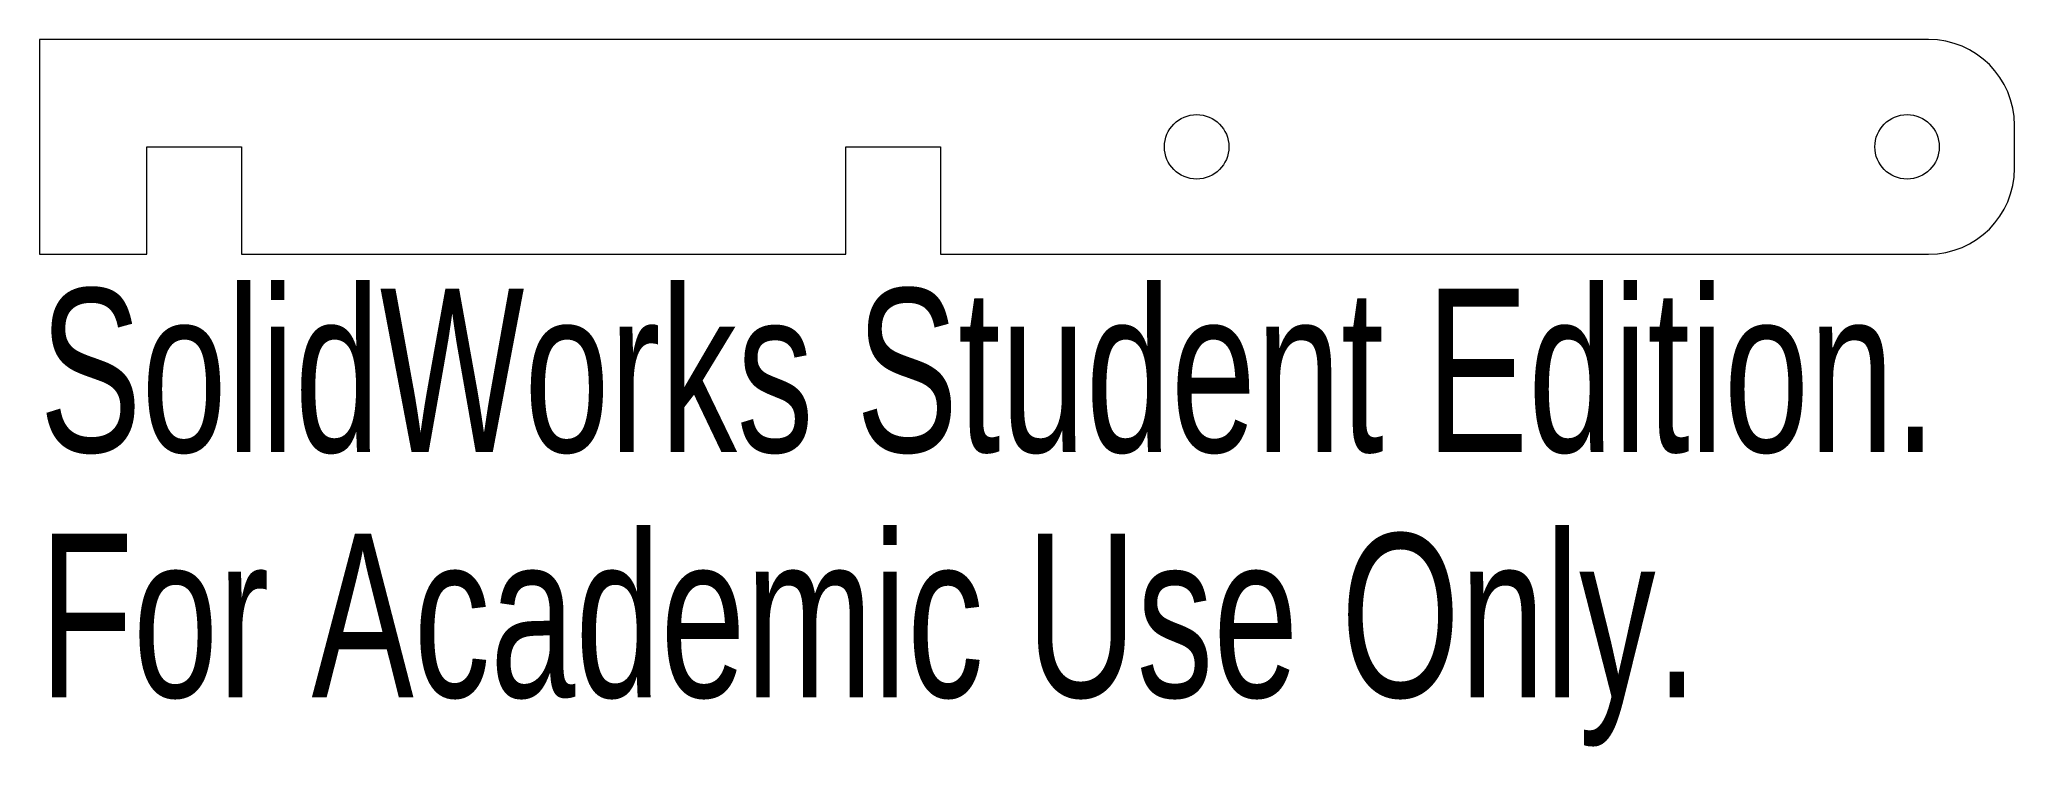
# Model space of a CAD drawing. Header units: inches. Extents: x 0 to 2.3, y -0.57 to 0.25.
import ezdxf

# ---------------------------------------------------------------- set-up
doc = ezdxf.new("R2010")
doc.units = ezdxf.units.IN
doc.header["$MEASUREMENT"] = 0
doc.styles.add('SLDTEXTSTYLE0', font='TXT', dxfattribs={"width": 0.7})

msp = doc.modelspace()

# ---------------------------------------------------------------- linework, layer by layer
at = {"color": 7, "linetype": 'Continuous', "lineweight": 15}
for p, q in [((2.1985, 0.25), (0, 0.25)), ((0, 0.25), (0, 0)), ((2.2985, 0.1), (2.2985, 0.15)), ((0.125, 0), (0.125, 0.125)), ((0.125, 0.125), (0.235, 0.125)), ((0.235, 0.125), (0.235, 0)), ((0.9385, 0), (0.9385, 0.125)), ((0.9385, 0.125), (1.0485, 0.125)), ((1.0485, 0.125), (1.0485, 0)), ((0, 0), (0.125, 0)), ((0.235, 0), (0.9385, 0)), ((1.0485, 0), (2.1985, 0))]:
    msp.add_line(p, q, dxfattribs=at)
for centre in [(1.3467, 0.125), (2.1735, 0.125)]:
    msp.add_circle(centre, 0.0375, dxfattribs=at)
for centre, start, end in [((2.1985, 0.15), 0, 90), ((2.1985, 0.1), 270, 0)]:
    msp.add_arc(centre, 0.1, start, end, dxfattribs=at)

# ---------------------------------------------------------------- texts
at = {"color": 7, "linetype": 'Continuous', "char_height": 0.1903, "attachment_point": 1, "style": 'SLDTEXTSTYLE0'}
for s, insert in [('SolidWorks Student Edition.', (0, -0.0401)), ('For Academic Use Only.', (0, -0.3256))]:
    msp.add_mtext(s, dxfattribs=dict(at, insert=insert))

doc.saveas('drawing.dxf')
